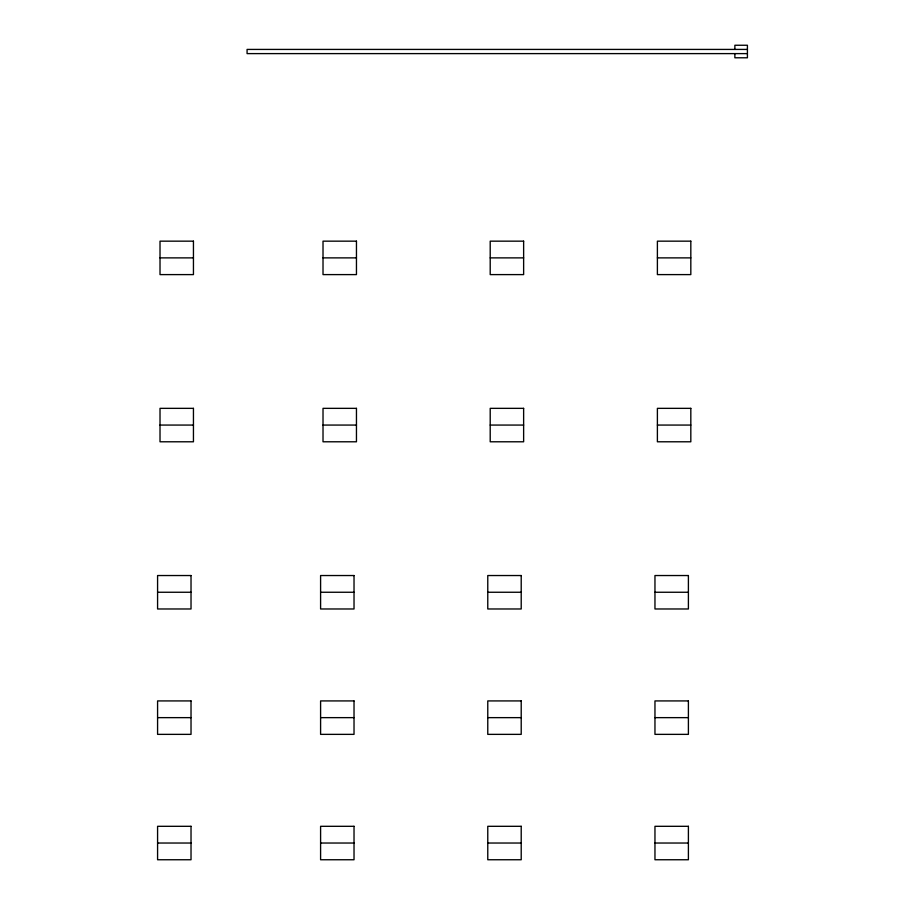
<?xml version="1.0" encoding="UTF-8"?>
<svg xmlns="http://www.w3.org/2000/svg" width="905" height="905" viewBox="0 0 905 905"><rect width="100%" height="100%" fill="white"/><g stroke="black" fill="none" stroke-linecap="round" stroke-linejoin="round"><path stroke-width="1.36" d="M747.417 49.424L247.076 49.424L247.076 53.61L747.417 53.61M160.015 257.88L193.444 257.88M323.017 257.88L356.457 257.88M490.205 257.88L523.633 257.88M657.392 257.88L690.82 257.88M160.015 425.067L193.444 425.067M323.017 425.067L356.457 425.067M490.205 425.067L523.633 425.067M657.392 425.067L690.82 425.067M157.583 592.255L191.023 592.255M320.596 592.255L354.025 592.255M487.772 592.255L521.212 592.255M654.96 592.255L688.4 592.255M157.583 717.642L191.023 717.642M320.596 717.642L354.025 717.642M487.772 717.642L521.212 717.642M654.96 717.642L688.4 717.642M157.583 843.03L191.023 843.03M320.596 843.03L354.025 843.03M487.772 843.03L521.212 843.03M654.96 843.03L688.4 843.03M734.871 49.424L734.871 45.25L747.417 45.25L747.417 57.784L734.871 57.784L734.871 53.61M193.444 241.16L160.015 241.16L160.015 274.6L193.444 274.6L193.444 241.16M356.457 241.16L323.017 241.16L323.017 274.6L356.457 274.6L356.457 241.16M523.633 241.16L490.205 241.16L490.205 274.6L523.633 274.6L523.633 241.16M690.82 241.16L657.392 241.16L657.392 274.6L690.82 274.6L690.82 241.16M193.444 408.347L160.015 408.347L160.015 441.787L193.444 441.787L193.444 408.347M356.457 408.347L323.017 408.347L323.017 441.787L356.457 441.787L356.457 408.347M523.633 408.347L490.205 408.347L490.205 441.787L523.633 441.787L523.633 408.347M690.82 408.347L657.392 408.347L657.392 441.787L690.82 441.787L690.82 408.347M191.023 575.535L157.583 575.535L157.583 608.975L191.023 608.975L191.023 575.535M354.025 575.535L320.596 575.535L320.596 608.975L354.025 608.975L354.025 575.535M521.212 575.535L487.772 575.535L487.772 608.975L521.212 608.975L521.212 575.535M688.4 575.535L654.96 575.535L654.96 608.975L688.4 608.975L688.4 575.535M191.023 700.923L157.583 700.923L157.583 734.362L191.023 734.362L191.023 700.923M354.025 700.923L320.596 700.923L320.596 734.362L354.025 734.362L354.025 700.923M521.212 700.923L487.772 700.923L487.772 734.362L521.212 734.362L521.212 700.923M688.4 700.923L654.96 700.923L654.96 734.362L688.4 734.362L688.4 700.923M191.023 826.31L157.583 826.31L157.583 859.75L191.023 859.75L191.023 826.31M354.025 826.31L320.596 826.31L320.596 859.75L354.025 859.75L354.025 826.31M521.212 826.31L487.772 826.31L487.772 859.75L521.212 859.75L521.212 826.31M688.4 826.31L654.96 826.31L654.96 859.75L688.4 859.75L688.4 826.31"/></g></svg>
